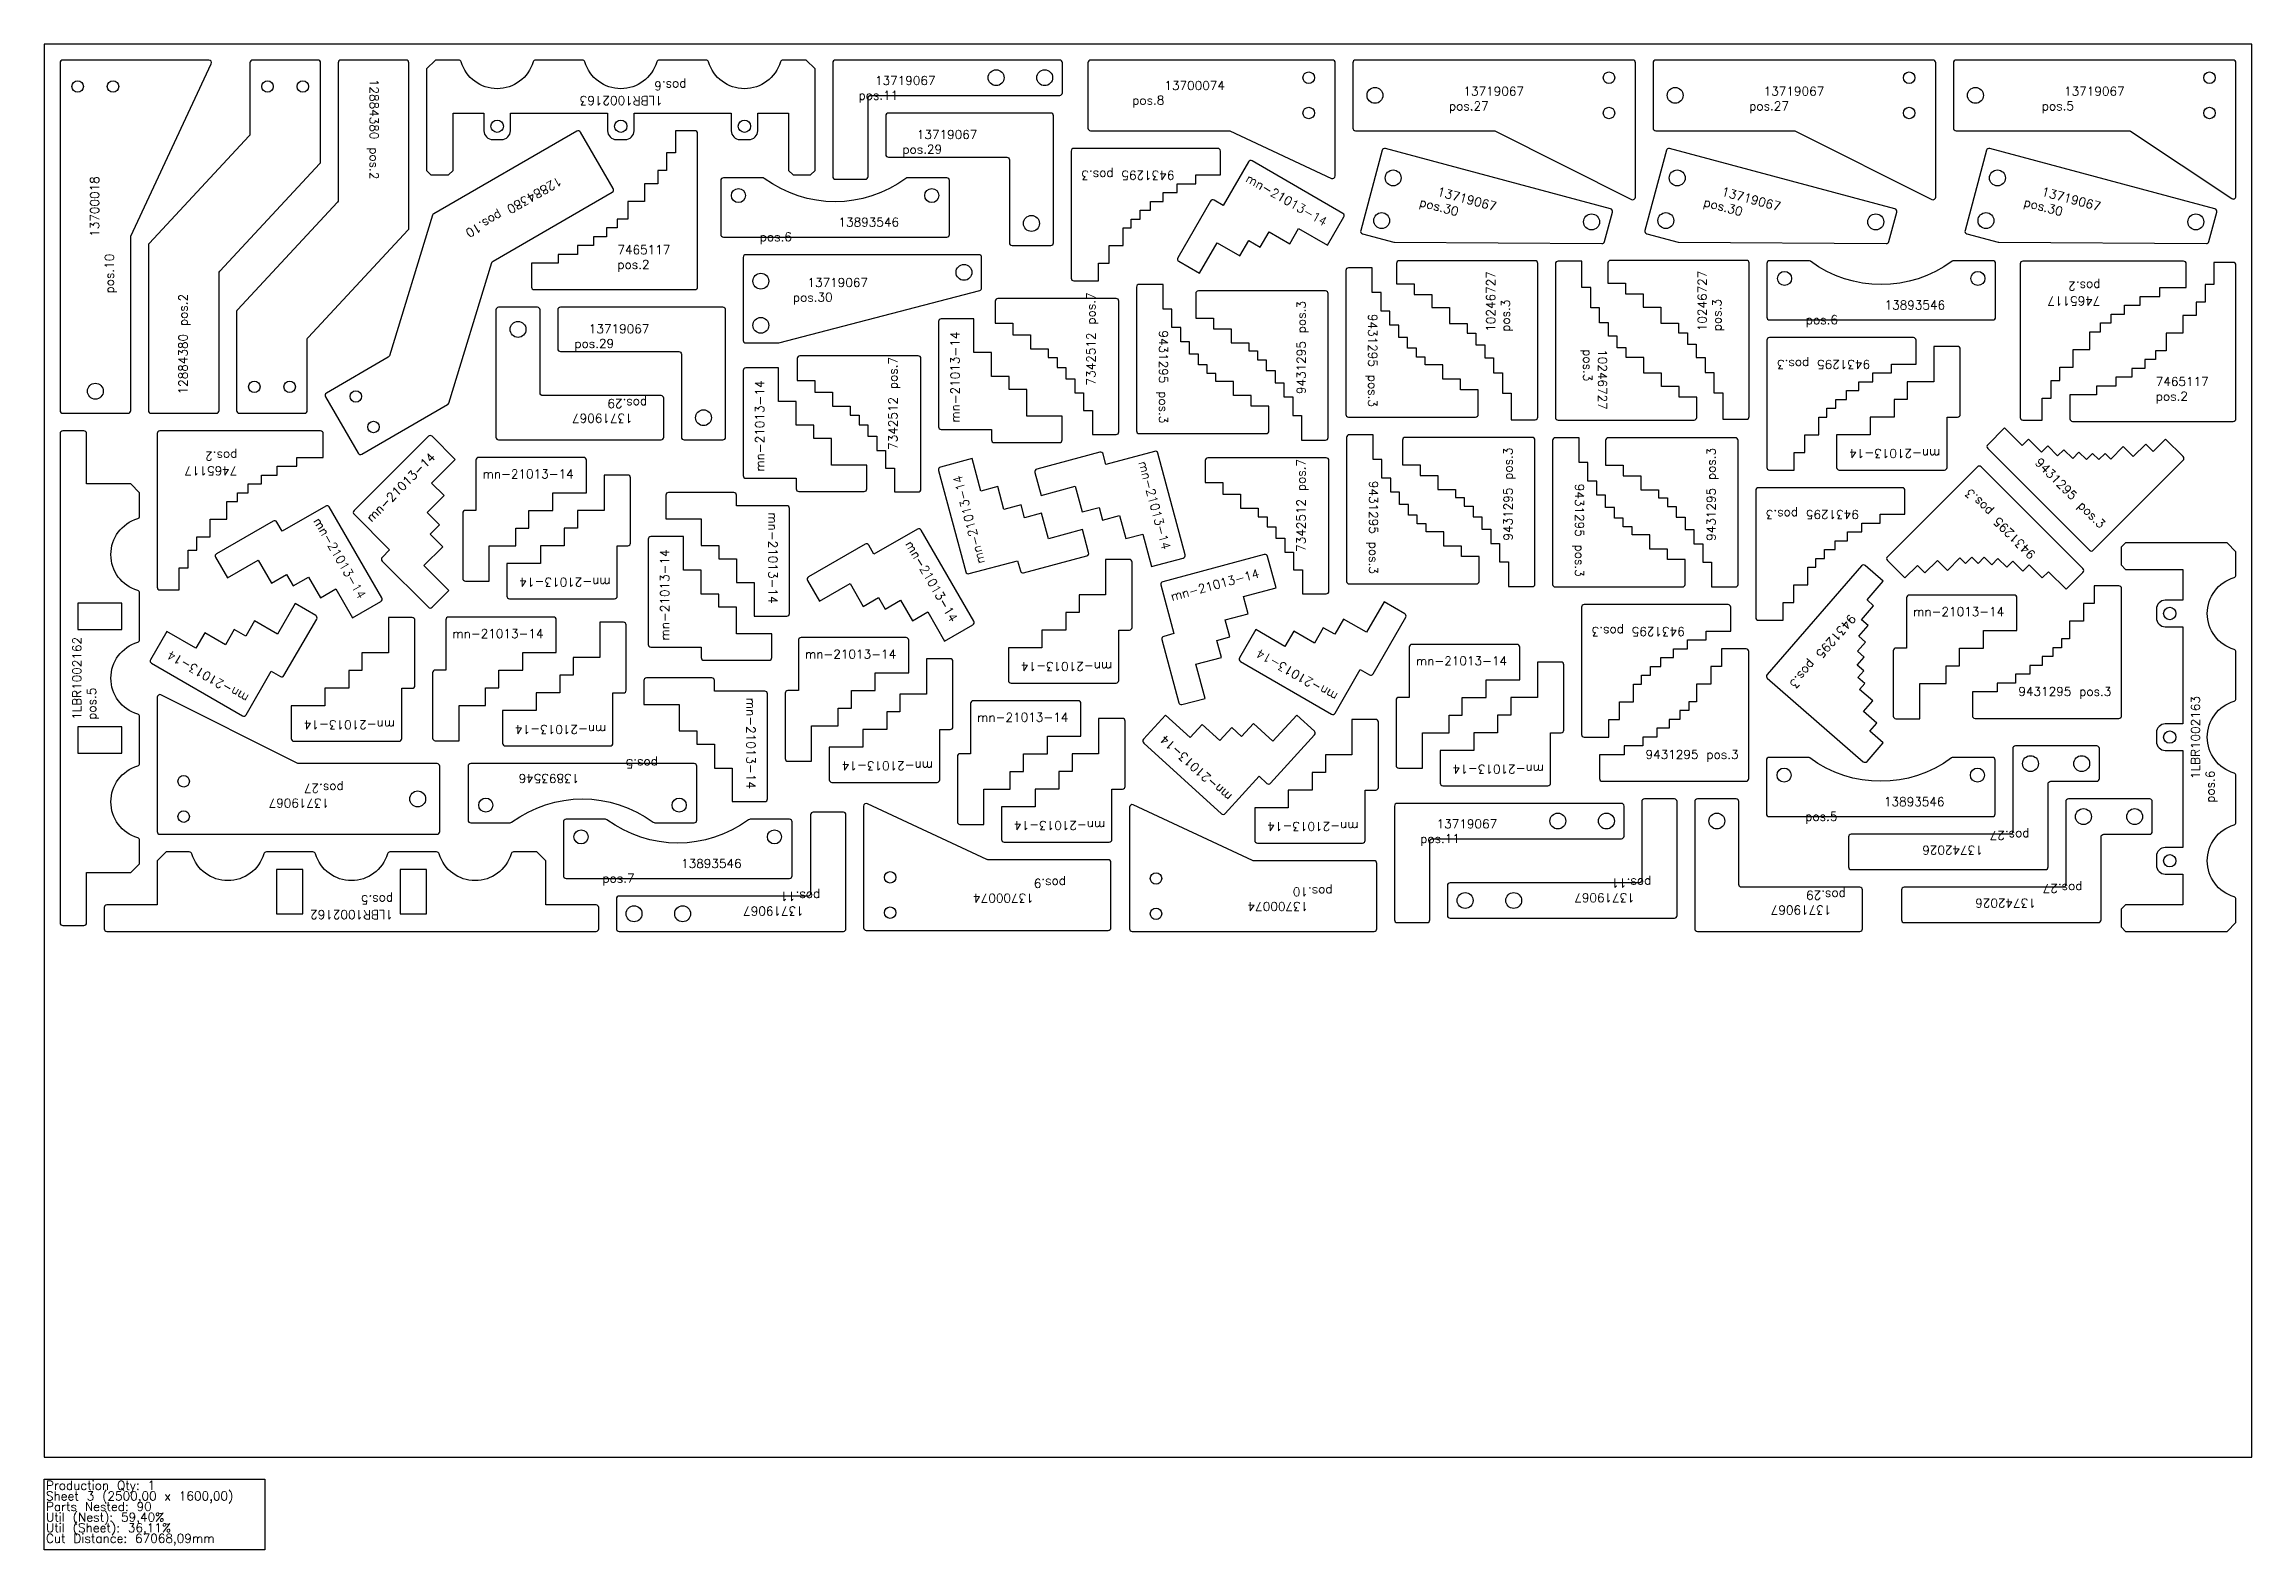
# Model space of a CAD drawing. Header units: millimetres. Extents: x 5250 to 7750, y -105 to 1600.
import ezdxf

# ---------------------------------------------------------------- set-up
doc = ezdxf.new("R2010")
doc.units = ezdxf.units.MM
for name, color, linetype in [('10246727', 7, 'Continuous'), ('12884380v0', 7, 'Continuous'), ('13700018v0', 7, 'Continuous'), ('13700074v0', 7, 'Continuous'), ('13719067v0', 7, 'Continuous'), ('13742026v0', 7, 'Continuous'), ('13893546', 7, 'Continuous'), ('1LBR1002162', 7, 'Continuous'), ('7465117', 7, 'Continuous'), ('Des.7342512', 7, 'Continuous'), ('MN-21013-14', 7, 'Continuous'), ('PRT_AXIS', 7, 'Continuous'), ('sheet', 24, 'Continuous'), ('Stats', 7, 'Continuous'), ('Texto', 7, 'Continuous')]:
    doc.layers.add(name, color=color, linetype=linetype)
doc.styles.get("Standard").update_dxf_attribs({"font": 'txt.shx'})

msp = doc.modelspace()

# ---------------------------------------------------------------- linework, layer by layer
at = {"color": 4}
for points in [[(5708, 1452), (5713, 1457), (5713, 1522), (5748, 1522), (5748, 1502, 0.414214), (5758, 1492), (5768, 1492, 0.414214), (5778, 1502), (5778, 1522), (5888, 1522), (5888, 1502, 0.414214), (5898, 1492), (5908, 1492, 0.414214), (5918, 1502), (5918, 1522), (6028, 1522), (6028, 1502, 0.414214), (6038, 1492), (6048, 1492, 0.414214), (6058, 1502), (6058, 1522), (6093, 1522), (6093, 1457), (6098, 1452), (6118, 1452), (6123, 1457), (6123, 1572), (6113, 1582), (6086.6, 1582, 0.331679), (6083.7, 1579.9, -0.745356), (6002.3, 1579.9, 0.331679), (5999.4, 1582), (5946.6, 1582, 0.331679), (5943.7, 1579.9, -0.745356), (5862.3, 1579.9, 0.331679), (5859.4, 1582), (5806.6, 1582, 0.331679), (5803.7, 1579.9, -0.745356), (5722.3, 1579.9, 0.331679), (5719.4, 1582), (5693, 1582), (5683, 1572), (5683, 1457), (5688, 1452)], [(6582, 1452), (6582, 1479, 0.414214), (6579, 1482), (6416, 1482, 0.414214), (6413, 1479), (6413, 1335, 0.414214), (6416, 1332), (6444, 1332), (6444, 1352), (6456, 1352), (6456, 1372), (6472, 1372), (6472, 1392), (6481, 1392), (6481, 1402), (6491, 1402), (6491, 1412), (6503, 1412), (6503, 1422), (6517, 1422), (6517, 1432), (6533, 1432), (6533, 1442), (6554, 1442), (6554, 1452)], [(6517, 1328), (6490, 1328, 0.414214), (6487, 1325), (6487, 1162, 0.414214), (6490, 1159), (6634, 1159, 0.414214), (6637, 1162), (6637, 1190), (6617, 1190), (6617, 1202), (6597, 1202), (6597, 1218), (6577, 1218), (6577, 1227), (6567, 1227), (6567, 1237), (6557, 1237), (6557, 1249), (6547, 1249), (6547, 1263), (6537, 1263), (6537, 1279), (6527, 1279), (6527, 1300), (6517, 1300)], [(6754, 1346.7), (6727, 1346.7, 0.414214), (6724, 1343.7), (6724, 1180.7, 0.414214), (6727, 1177.7), (6871, 1177.7, 0.414214), (6874, 1180.7), (6874, 1208.7), (6854, 1208.7), (6854, 1220.7), (6834, 1220.7), (6834, 1236.7), (6814, 1236.7), (6814, 1245.7), (6804, 1245.7), (6804, 1255.7), (6794, 1255.7), (6794, 1267.7), (6784, 1267.7), (6784, 1281.7), (6774, 1281.7), (6774, 1297.7), (6764, 1297.7), (6764, 1318.7), (6754, 1318.7)], [(6674, 1151.6), (6701, 1151.6, 0.414214), (6704, 1154.6), (6704, 1317.6, 0.414214), (6701, 1320.6), (6557, 1320.6, 0.414214), (6554, 1317.6), (6554, 1289.6), (6574, 1289.6), (6574, 1277.6), (6594, 1277.6), (6594, 1261.6), (6614, 1261.6), (6614, 1252.6), (6624, 1252.6), (6624, 1242.6), (6634, 1242.6), (6634, 1230.6), (6644, 1230.6), (6644, 1216.6), (6654, 1216.6), (6654, 1200.6), (6664, 1200.6), (6664, 1179.6), (6674, 1179.6)], [(7369.8, 1237.7), (7369.8, 1264.7, 0.414214), (7366.8, 1267.7), (7203.8, 1267.7, 0.414214), (7200.8, 1264.7), (7200.8, 1120.7, 0.414214), (7203.8, 1117.7), (7231.8, 1117.7), (7231.8, 1137.7), (7243.8, 1137.7), (7243.8, 1157.7), (7259.8, 1157.7), (7259.8, 1177.7), (7268.8, 1177.7), (7268.8, 1187.7), (7278.8, 1187.7), (7278.8, 1197.7), (7290.8, 1197.7), (7290.8, 1207.7), (7304.8, 1207.7), (7304.8, 1217.7), (7320.8, 1217.7), (7320.8, 1227.7), (7341.8, 1227.7), (7341.8, 1237.7)], [(6754.9, 1157.7), (6727.9, 1157.7, 0.414214), (6724.9, 1154.7), (6724.9, 991.7, 0.414214), (6727.9, 988.7), (6871.9, 988.7, 0.414214), (6874.9, 991.7), (6874.9, 1019.7), (6854.9, 1019.7), (6854.9, 1031.7), (6834.9, 1031.7), (6834.9, 1047.7), (6814.9, 1047.7), (6814.9, 1056.7), (6804.9, 1056.7), (6804.9, 1066.7), (6794.9, 1066.7), (6794.9, 1078.7), (6784.9, 1078.7), (6784.9, 1092.7), (6774.9, 1092.7), (6774.9, 1108.7), (6764.9, 1108.7), (6764.9, 1129.7), (6754.9, 1129.7)], [(6908.2, 985.7), (6935.2, 985.7, 0.414214), (6938.2, 988.7), (6938.2, 1151.7, 0.414214), (6935.2, 1154.7), (6791.2, 1154.7, 0.414214), (6788.2, 1151.7), (6788.2, 1123.7), (6808.2, 1123.7), (6808.2, 1111.7), (6828.2, 1111.7), (6828.2, 1095.7), (6848.2, 1095.7), (6848.2, 1086.7), (6858.2, 1086.7), (6858.2, 1076.7), (6868.2, 1076.7), (6868.2, 1064.7), (6878.2, 1064.7), (6878.2, 1050.7), (6888.2, 1050.7), (6888.2, 1034.7), (6898.2, 1034.7), (6898.2, 1013.7), (6908.2, 1013.7)], [(6988.2, 1154.3), (6961.2, 1154.3, 0.414214), (6958.2, 1151.3), (6958.2, 988.3, 0.414214), (6961.2, 985.3), (7105.2, 985.3, 0.414214), (7108.2, 988.3), (7108.2, 1016.3), (7088.2, 1016.3), (7088.2, 1028.3), (7068.2, 1028.3), (7068.2, 1044.3), (7048.2, 1044.3), (7048.2, 1053.3), (7038.2, 1053.3), (7038.2, 1063.3), (7028.2, 1063.3), (7028.2, 1075.3), (7018.2, 1075.3), (7018.2, 1089.3), (7008.2, 1089.3), (7008.2, 1105.3), (6998.2, 1105.3), (6998.2, 1126.3), (6988.2, 1126.3)], [(7138.2, 985.3), (7165.2, 985.3, 0.414214), (7168.2, 988.3), (7168.2, 1151.3, 0.414214), (7165.2, 1154.3), (7021.2, 1154.3, 0.414214), (7018.2, 1151.3), (7018.2, 1123.3), (7038.2, 1123.3), (7038.2, 1111.3), (7058.2, 1111.3), (7058.2, 1095.3), (7078.2, 1095.3), (7078.2, 1086.3), (7088.2, 1086.3), (7088.2, 1076.3), (7098.2, 1076.3), (7098.2, 1064.3), (7108.2, 1064.3), (7108.2, 1050.3), (7118.2, 1050.3), (7118.2, 1034.3), (7128.2, 1034.3), (7128.2, 1013.3), (7138.2, 1013.3)], [(7470, 1165.5), (7450.9, 1146.4, 0.414214), (7450.9, 1142.2), (7566.2, 1026.9, 0.414214), (7570.4, 1026.9), (7672.2, 1128.8, 0.414214), (7672.2, 1133), (7652.4, 1152.8), (7638.3, 1138.7), (7629.8, 1147.2), (7615.7, 1133), (7604.3, 1144.3), (7590.2, 1130.2), (7583.8, 1136.5), (7576.8, 1129.5), (7569.7, 1136.5), (7562.6, 1129.5), (7554.1, 1138), (7547.1, 1130.9), (7537.2, 1140.8), (7530.1, 1133.7), (7518.8, 1145), (7511.7, 1138), (7496.9, 1152.8), (7489.8, 1145.7)], [(7539.6, 982.8), (7558.7, 1001.9, 0.414214), (7558.7, 1006.2), (7443.4, 1121.4, 0.414214), (7439.2, 1121.4), (7337.3, 1019.6, 0.414214), (7337.3, 1015.4), (7357.1, 995.6), (7371.3, 1009.7), (7379.8, 1001.2), (7393.9, 1015.4), (7405.2, 1004.1), (7419.4, 1018.2), (7425.7, 1011.8), (7432.8, 1018.9), (7439.9, 1011.8), (7446.9, 1018.9), (7455.4, 1010.4), (7462.5, 1017.5), (7472.4, 1007.6), (7479.5, 1014.7), (7490.8, 1003.3), (7497.8, 1010.4), (7512.7, 995.6), (7519.8, 1002.6)], [(7357.2, 1067.7), (7357.2, 1094.7, 0.414214), (7354.2, 1097.7), (7191.2, 1097.7, 0.414214), (7188.2, 1094.7), (7188.2, 950.7, 0.414214), (7191.2, 947.7), (7219.2, 947.7), (7219.2, 967.7), (7231.2, 967.7), (7231.2, 987.7), (7247.2, 987.7), (7247.2, 1007.7), (7256.2, 1007.7), (7256.2, 1017.7), (7266.2, 1017.7), (7266.2, 1027.7), (7278.2, 1027.7), (7278.2, 1037.7), (7292.2, 1037.7), (7292.2, 1047.7), (7308.2, 1047.7), (7308.2, 1057.7), (7329.2, 1057.7), (7329.2, 1067.7)], [(7602, 1010.3), (7607, 1005.3), (7672, 1005.3), (7672, 970.3), (7652, 970.3, 0.414214), (7642, 960.3), (7642, 950.3, 0.414214), (7652, 940.3), (7672, 940.3), (7672, 830.3), (7652, 830.3, 0.414214), (7642, 820.3), (7642, 810.3, 0.414214), (7652, 800.3), (7672, 800.3), (7672, 690.3), (7652, 690.3, 0.414214), (7642, 680.3), (7642, 670.3, 0.414214), (7652, 660.3), (7672, 660.3), (7672, 625.3), (7607, 625.3), (7602, 620.3), (7602, 600.3), (7607, 595.3), (7722, 595.3), (7732, 605.3), (7732, 631.7, 0.331679), (7729.9, 634.5, -0.745356), (7729.9, 716, 0.331679), (7732, 718.9), (7732, 771.7, 0.331679), (7729.9, 774.5, -0.745356), (7729.9, 856, 0.331679), (7732, 858.9), (7732, 911.7, 0.331679), (7729.9, 914.5, -0.745356), (7729.9, 996, 0.331679), (7732, 998.9), (7732, 1025.3), (7722, 1035.3), (7607, 1035.3), (7602, 1030.3)], [(7332.6, 991.8), (7312.2, 1009.5, 0.414214), (7308, 1009.2), (7201, 886.2, 0.414214), (7201.3, 882), (7310, 787.5, 0.414214), (7314.2, 787.8), (7332.6, 808.9), (7317.5, 822), (7325.3, 831.1), (7310.3, 844.2), (7320.8, 856.3), (7305.7, 869.4), (7311.6, 876.2), (7304, 882.8), (7310.6, 890.3), (7303, 896.9), (7310.9, 905.9), (7303.4, 912.5), (7312.6, 923), (7305, 929.6), (7315.5, 941.7), (7308, 948.2), (7321.7, 964.1), (7314.2, 970.6)], [(7433.5, 866.5), (7433.5, 839.5, 0.414214), (7436.5, 836.5), (7599.5, 836.5, 0.414214), (7602.5, 839.5), (7602.5, 983.5, 0.414214), (7599.5, 986.5), (7571.5, 986.5), (7571.5, 966.5), (7559.5, 966.5), (7559.5, 946.5), (7543.5, 946.5), (7543.5, 926.5), (7534.5, 926.5), (7534.5, 916.5), (7524.5, 916.5), (7524.5, 906.5), (7512.5, 906.5), (7512.5, 896.5), (7498.5, 896.5), (7498.5, 886.5), (7482.5, 886.5), (7482.5, 876.5), (7461.5, 876.5), (7461.5, 866.5)], [(7159.9, 935.3), (7159.9, 962.3, 0.414214), (7156.9, 965.3), (6993.9, 965.3, 0.414214), (6990.9, 962.3), (6990.9, 818.3, 0.414214), (6993.9, 815.3), (7021.9, 815.3), (7021.9, 835.3), (7033.9, 835.3), (7033.9, 855.3), (7049.9, 855.3), (7049.9, 875.3), (7058.9, 875.3), (7058.9, 885.3), (7068.9, 885.3), (7068.9, 895.3), (7080.9, 895.3), (7080.9, 905.3), (7094.9, 905.3), (7094.9, 915.3), (7110.9, 915.3), (7110.9, 925.3), (7131.9, 925.3), (7131.9, 935.3)], [(7011.3, 795.3), (7011.3, 768.3, 0.414214), (7014.3, 765.3), (7177.3, 765.3, 0.414214), (7180.3, 768.3), (7180.3, 912.3, 0.414214), (7177.3, 915.3), (7149.3, 915.3), (7149.3, 895.3), (7137.3, 895.3), (7137.3, 875.3), (7121.3, 875.3), (7121.3, 855.3), (7112.3, 855.3), (7112.3, 845.3), (7102.3, 845.3), (7102.3, 835.3), (7090.3, 835.3), (7090.3, 825.3), (7076.3, 825.3), (7076.3, 815.3), (7060.3, 815.3), (7060.3, 805.3), (7039.3, 805.3), (7039.3, 795.3)]]:
    msp.add_lwpolyline(points, format="xyb", close=True, dxfattribs=at)
at = {"layer": '10246727', "color": 4}
for points in [[(6911.4, 1174.7), (6938.4, 1174.7, 0.414214), (6941.4, 1177.7), (6941.4, 1351.7, 0.414214), (6938.4, 1354.7), (6784.4, 1354.7, 0.414214), (6781.4, 1351.7), (6781.4, 1328.7), (6801.4, 1328.7), (6801.4, 1316.7), (6821.4, 1316.7), (6821.4, 1301.7), (6841.4, 1301.7), (6841.4, 1283.7), (6861.4, 1283.7), (6861.4, 1272.7), (6871.4, 1272.7), (6871.4, 1259.7), (6881.4, 1259.7), (6881.4, 1244.7), (6891.4, 1244.7), (6891.4, 1227.7), (6901.4, 1227.7), (6901.4, 1204.7), (6911.4, 1204.7)], [(6991.4, 1354.3), (6964.4, 1354.3, 0.414214), (6961.4, 1351.3), (6961.4, 1177.3, 0.414214), (6964.4, 1174.3), (7118.4, 1174.3, 0.414214), (7121.4, 1177.3), (7121.4, 1200.3), (7101.4, 1200.3), (7101.4, 1212.3), (7081.4, 1212.3), (7081.4, 1227.3), (7061.4, 1227.3), (7061.4, 1245.3), (7041.4, 1245.3), (7041.4, 1256.3), (7031.4, 1256.3), (7031.4, 1269.3), (7021.4, 1269.3), (7021.4, 1284.3), (7011.4, 1284.3), (7011.4, 1301.3), (7001.4, 1301.3), (7001.4, 1324.3), (6991.4, 1324.3)], [(7150.8, 1175.2), (7177.8, 1175.2, 0.414214), (7180.8, 1178.2), (7180.8, 1352.2, 0.414214), (7177.8, 1355.2), (7023.8, 1355.2, 0.414214), (7020.8, 1352.2), (7020.8, 1329.2), (7040.8, 1329.2), (7040.8, 1317.2), (7060.8, 1317.2), (7060.8, 1302.2), (7080.8, 1302.2), (7080.8, 1284.2), (7100.8, 1284.2), (7100.8, 1273.2), (7110.8, 1273.2), (7110.8, 1260.2), (7120.8, 1260.2), (7120.8, 1245.2), (7130.8, 1245.2), (7130.8, 1228.2), (7140.8, 1228.2), (7140.8, 1205.2), (7150.8, 1205.2)]]:
    msp.add_lwpolyline(points, format="xyb", close=True, dxfattribs=at)
at = {"layer": '12884380v0', "color": 4}
for points in [[(5483, 1579), (5483, 1498.2, -0.189644), (5482.2, 1496.1), (5368.8, 1374.3, 0.189644), (5368, 1372.3), (5368, 1185, 0.414214), (5371, 1182), (5445, 1182, 0.414214), (5448, 1185), (5448, 1340.8, -0.189644), (5448.8, 1342.9), (5562.2, 1464.7, 0.189644), (5563, 1466.7), (5563, 1579, 0.414214), (5560, 1582), (5486, 1582, 0.414214)], [(5548, 1185), (5548, 1265.8, -0.189644), (5548.8, 1267.9), (5662.2, 1389.7, 0.189644), (5663, 1391.7), (5663, 1579, 0.414214), (5660, 1582), (5586, 1582, 0.414214), (5583, 1579), (5583, 1423.2, -0.189644), (5582.2, 1421.1), (5468.8, 1299.3, 0.189644), (5468, 1297.3), (5468, 1185, 0.414214), (5471, 1182), (5545, 1182, 0.414214)], [(5609.6, 1135.7), (5706.8, 1191.8, 0.189644), (5708.2, 1193.5), (5757, 1352.6, -0.189644), (5758.3, 1354.3), (5893.3, 1432.3, 0.414214), (5894.4, 1436.4), (5857.4, 1500.4, 0.414214), (5853.3, 1501.5), (5691.1, 1407.9, 0.189644), (5689.7, 1406.2), (5640.9, 1247.1, -0.189644), (5639.6, 1245.4), (5569.6, 1204.9, 0.414214), (5568.5, 1200.8), (5605.5, 1136.8, 0.414214)]]:
    msp.add_lwpolyline(points, format="xyb", close=True, dxfattribs=at)
for centre in [(5503, 1552), (5543, 1552), (5488, 1212), (5528, 1212), (5602.9, 1201.1), (5622.9, 1166.5)]:
    msp.add_circle(centre, 6.5, dxfattribs=at)
at = {"layer": '13700018v0', "color": 4}
msp.add_lwpolyline([(5345, 1182, 0.414214), (5348, 1185), (5348, 1381.3, -0.109518), (5348.3, 1382.6), (5439.3, 1577.7, 0.548619), (5436.6, 1582), (5271, 1582, 0.414214), (5268, 1579), (5268, 1185, 0.414214), (5271, 1182)], format="xyb", close=True, dxfattribs=at)
for centre, radius in [((5288, 1552), 6.5), ((5328, 1552), 6.5), ((5308, 1207), 9)]:
    msp.add_circle(centre, radius, dxfattribs=at)
at = {"layer": '13700074v0', "color": 4}
for points in [[(6432, 1505, 0.414214), (6435, 1502), (6591.3, 1502, -0.109518), (6592.6, 1501.7), (6707.7, 1448, 0.548619), (6712, 1450.8), (6712, 1579, 0.414214), (6709, 1582), (6435, 1582, 0.414214), (6432, 1579)], [(6458, 673.5, 0.414214), (6455, 676.5), (6318.7, 676.5, -0.109518), (6317.4, 676.8), (6182.3, 739.8, 0.548619), (6178, 737), (6178, 599.5, 0.414214), (6181, 596.5), (6455, 596.5, 0.414214), (6458, 599.5)], [(6759.1, 672.3, 0.414214), (6756.1, 675.3), (6619.7, 675.3, -0.109518), (6618.5, 675.5), (6483.3, 738.6, 0.548619), (6479.1, 735.8), (6479.1, 598.3, 0.414214), (6482.1, 595.3), (6756.1, 595.3, 0.414214), (6759.1, 598.3)]]:
    msp.add_lwpolyline(points, format="xyb", close=True, dxfattribs=at)
for centre in [(6682, 1562), (6682, 1522), (6208, 656.5), (6509.1, 655.3), (6208, 616.5), (6509.1, 615.3)]:
    msp.add_circle(centre, 6.5, dxfattribs=at)
at = {"layer": '13719067v0', "color": 4}
for points in [[(6146, 1447), (6180, 1447, 0.414214), (6183, 1450), (6183, 1539, -0.414214), (6186, 1542), (6400, 1542, 0.414214), (6403, 1545), (6403, 1579, 0.414214), (6400, 1582), (6146, 1582, 0.414214), (6143, 1579), (6143, 1450, 0.414214)], [(6732, 1505, 0.414214), (6735, 1502), (6891.3, 1502, -0.116434), (6892.6, 1501.7), (7047.7, 1424.2, 0.557537), (7052, 1426.9), (7052, 1579, 0.414214), (7049, 1582), (6735, 1582, 0.414214), (6732, 1579)], [(7072, 1505, 0.414214), (7075, 1502), (7231.3, 1502, -0.116434), (7232.6, 1501.7), (7387.7, 1424.2, 0.557537), (7392, 1426.9), (7392, 1579, 0.414214), (7389, 1582), (7075, 1582, 0.414214), (7072, 1579)], [(7412, 1505, 0.414214), (7415, 1502), (7611.1, 1502, -0.148069), (7612.7, 1501.5), (7727.3, 1425.1, 0.599022), (7732, 1427.6), (7732, 1579, 0.414214), (7729, 1582), (7415, 1582, 0.414214), (7412, 1579)], [(6203, 1519), (6203, 1475, 0.414214), (6206, 1472), (6340, 1472, -0.414214), (6343, 1469), (6343, 1375, 0.414214), (6346, 1372), (6390, 1372, 0.414214), (6393, 1375), (6393, 1519, 0.414214), (6390, 1522), (6206, 1522, 0.414214)], [(6743, 1385.3), (6778.4, 1375.8, 0.063882), (6779.1, 1375.7), (7014.1, 1374.2, 0.3413), (7017.1, 1376.4), (7026, 1409.9, 0.414214), (7023.9, 1413.6), (6768.9, 1481.9, 0.414214), (6765.2, 1479.8), (6740.9, 1389, 0.414214)], [(7064.8, 1385.3), (7100.2, 1375.8, 0.063882), (7100.9, 1375.7), (7335.9, 1374.2, 0.3413), (7338.8, 1376.4), (7347.8, 1409.9, 0.414214), (7345.7, 1413.6), (7090.7, 1481.9, 0.414214), (7087, 1479.8), (7062.7, 1389, 0.414214)], [(7427.3, 1385.3), (7462.7, 1375.8, 0.063882), (7463.5, 1375.7), (7698.5, 1374.2, 0.3413), (7701.4, 1376.4), (7710.3, 1409.9, 0.414214), (7708.2, 1413.6), (7453.2, 1481.9, 0.414214), (7449.5, 1479.8), (7425.2, 1389, 0.414214)], [(6044.6, 1261.6), (6081.2, 1261.6, 0.063882), (6082, 1261.7), (6309.4, 1321, 0.3413), (6311.6, 1323.9), (6311.6, 1358.6, 0.414214), (6308.6, 1361.6), (6044.6, 1361.6, 0.414214), (6041.6, 1358.6), (6041.6, 1264.6, 0.414214)], [(5951.6, 1155), (5951.6, 1199, 0.414214), (5948.6, 1202), (5814.6, 1202, -0.414214), (5811.6, 1205), (5811.6, 1299, 0.414214), (5808.6, 1302), (5764.6, 1302, 0.414214), (5761.6, 1299), (5761.6, 1155, 0.414214), (5764.6, 1152), (5948.6, 1152, 0.414214)], [(5831.6, 1299), (5831.6, 1255, 0.414214), (5834.6, 1252), (5968.6, 1252, -0.414214), (5971.6, 1249), (5971.6, 1155, 0.414214), (5974.6, 1152), (6018.6, 1152, 0.414214), (6021.6, 1155), (6021.6, 1299, 0.414214), (6018.6, 1302), (5834.6, 1302, 0.414214)], [(5698, 782.3, 0.414214), (5695, 785.3), (5538.7, 785.3, -0.116434), (5537.4, 785.6), (5382.3, 863.1, 0.557537), (5378, 860.4), (5378, 708.3, 0.414214), (5381, 705.3), (5695, 705.3, 0.414214), (5698, 708.3)], [(6155, 730.3), (6121, 730.3, 0.414214), (6118, 727.3), (6118, 638.3, -0.414214), (6115, 635.3), (5901, 635.3, 0.414214), (5898, 632.3), (5898, 598.3, 0.414214), (5901, 595.3), (6155, 595.3, 0.414214), (6158, 598.3), (6158, 727.3, 0.414214)], [(6782.1, 605.3), (6816.1, 605.3, 0.414214), (6819.1, 608.3), (6819.1, 697.3, -0.414214), (6822.1, 700.3), (7036.1, 700.3, 0.414214), (7039.1, 703.3), (7039.1, 737.3, 0.414214), (7036.1, 740.3), (6782.1, 740.3, 0.414214), (6779.1, 737.3), (6779.1, 608.3, 0.414214)], [(7096.1, 745.3), (7062.1, 745.3, 0.414214), (7059.1, 742.3), (7059.1, 653.3, -0.414214), (7056.1, 650.3), (6842.1, 650.3, 0.414214), (6839.1, 647.3), (6839.1, 613.3, 0.414214), (6842.1, 610.3), (7096.1, 610.3, 0.414214), (7099.1, 613.3), (7099.1, 742.3, 0.414214)], [(7309.1, 598.3), (7309.1, 642.3, 0.414214), (7306.1, 645.3), (7172.1, 645.3, -0.414214), (7169.1, 648.3), (7169.1, 742.3, 0.414214), (7166.1, 745.3), (7122.1, 745.3, 0.414214), (7119.1, 742.3), (7119.1, 598.3, 0.414214), (7122.1, 595.3), (7306.1, 595.3, 0.414214)]]:
    msp.add_lwpolyline(points, format="xyb", close=True, dxfattribs=at)
for centre, radius in [((6328, 1562), 9), ((6383, 1562), 9), ((6757, 1542), 9), ((7022, 1562), 6.5), ((7097, 1542), 9), ((7362, 1562), 6.5), ((7437, 1542), 9), ((7702, 1562), 6.5), ((7022, 1522), 6.5), ((7362, 1522), 6.5), ((7702, 1522), 6.5), ((6777.6, 1448.5), 9), ((7099.3, 1448.5), 9), ((7461.9, 1448.5), 9), ((6368, 1397), 9), ((6764.6, 1400.2), 9), ((7002.3, 1398.7), 9), ((7086.4, 1400.2), 9), ((7324.1, 1398.7), 9), ((7448.9, 1400.2), 9), ((7686.6, 1398.7), 9), ((6291.6, 1341.6), 9), ((6061.6, 1331.6), 9), ((5786.6, 1277), 9), ((6061.6, 1281.6), 9), ((5996.6, 1177), 9), ((5408, 765.3), 6.5), ((5673, 745.3), 9), ((5408, 725.3), 6.5), ((6964.1, 720.3), 9), ((7019.1, 720.3), 9), ((7144.1, 720.3), 9), ((6859.1, 630.3), 9), ((6914.1, 630.3), 9), ((5918, 615.3), 9), ((5973, 615.3), 9)]:
    msp.add_circle(centre, radius, dxfattribs=at)
at = {"layer": '13742026v0', "color": 4}
for points in [[(7296.3, 665.3), (7516.3, 665.3, 0.414214), (7519.3, 668.3), (7519.3, 762.3, -0.414214), (7522.3, 765.3), (7574.3, 765.3, 0.414214), (7577.3, 768.3), (7577.3, 802.3, 0.414214), (7574.3, 805.3), (7482.3, 805.3, 0.414214), (7479.3, 802.3), (7479.3, 708.3, -0.414214), (7476.3, 705.3), (7296.3, 705.3, 0.414214), (7293.3, 702.3), (7293.3, 668.3, 0.414214)], [(7356.3, 605.3), (7576.3, 605.3, 0.414214), (7579.3, 608.3), (7579.3, 702.3, -0.414214), (7582.3, 705.3), (7634.3, 705.3, 0.414214), (7637.3, 708.3), (7637.3, 742.3, 0.414214), (7634.3, 745.3), (7542.3, 745.3, 0.414214), (7539.3, 742.3), (7539.3, 648.3, -0.414214), (7536.3, 645.3), (7356.3, 645.3, 0.414214), (7353.3, 642.3), (7353.3, 608.3, 0.414214)]]:
    msp.add_lwpolyline(points, format="xyb", close=True, dxfattribs=at)
for centre in [(7499.3, 785.3), (7557.3, 785.3), (7559.3, 725.3), (7617.3, 725.3)]:
    msp.add_circle(centre, 9, dxfattribs=at)
at = {"layer": '13893546', "color": 4}
for points in [[(6063.7, 1448.6), (6019.2, 1448.6, 0.414214), (6016.2, 1445.6), (6016.2, 1384.6, 0.414214), (6019.2, 1381.6), (6272.2, 1381.6, 0.414214), (6275.2, 1384.6), (6275.2, 1445.6, 0.414214), (6272.2, 1448.6), (6227.7, 1448.6, 0.16041), (6225.9, 1448, -0.329293), (6065.5, 1448, 0.16041)], [(7248.3, 1354.7), (7203.8, 1354.7, 0.414214), (7200.8, 1351.7), (7200.8, 1290.7, 0.414214), (7203.8, 1287.7), (7456.8, 1287.7, 0.414214), (7459.8, 1290.7), (7459.8, 1351.7, 0.414214), (7456.8, 1354.7), (7412.3, 1354.7, 0.16041), (7410.5, 1354.2, -0.329293), (7250.1, 1354.2, 0.16041)], [(5941.6, 718.3), (5986.1, 718.3, 0.414214), (5989.1, 721.3), (5989.1, 782.3, 0.414214), (5986.1, 785.3), (5733.1, 785.3, 0.414214), (5730.1, 782.3), (5730.1, 721.3, 0.414214), (5733.1, 718.3), (5777.6, 718.3, 0.16041), (5779.4, 718.9, -0.329293), (5939.8, 718.9, 0.16041)], [(7247.8, 792.3), (7203.3, 792.3, 0.414214), (7200.3, 789.3), (7200.3, 728.3, 0.414214), (7203.3, 725.3), (7456.3, 725.3, 0.414214), (7459.3, 728.3), (7459.3, 789.3, 0.414214), (7456.3, 792.3), (7411.7, 792.3, 0.16041), (7410, 791.7, -0.329293), (7249.5, 791.7, 0.16041)], [(5885.5, 722.3), (5841, 722.3, 0.414214), (5838, 719.3), (5838, 658.3, 0.414214), (5841, 655.3), (6094, 655.3, 0.414214), (6097, 658.3), (6097, 719.3, 0.414214), (6094, 722.3), (6049.5, 722.3, 0.16041), (6047.7, 721.7, -0.329293), (5887.3, 721.7, 0.16041)]]:
    msp.add_lwpolyline(points, format="xyb", close=True, dxfattribs=at)
for centre in [(6036.2, 1428.6), (6255.2, 1428.6), (7220.8, 1334.7), (7439.8, 1334.7), (7220.3, 772.3), (7439.3, 772.3), (5750.1, 738.3), (5969.1, 738.3), (5858, 702.3), (6077, 702.3)]:
    msp.add_circle(centre, 8, dxfattribs=at)
at = {"layer": '1LBR1002162', "color": 4}
for points in [[(5298, 605), (5298, 662), (5348, 662), (5358, 672), (5358, 698.4, 0.331679), (5355.9, 701.3, -0.745356), (5355.9, 782.7, 0.331679), (5358, 785.6), (5358, 838.4, 0.331679), (5355.9, 841.3, -0.745356), (5355.9, 922.7, 0.331679), (5358, 925.6), (5358, 978.4, 0.331679), (5355.9, 981.3, -0.745356), (5355.9, 1062.7, 0.331679), (5358, 1065.6), (5358, 1092), (5348, 1102), (5298, 1102), (5298, 1159, 0.414214), (5295, 1162), (5271, 1162, 0.414214), (5268, 1159), (5268, 605, 0.414214), (5271, 602), (5295, 602, 0.414214)], [(5875, 625.3), (5818, 625.3), (5818, 675.3), (5808, 685.3), (5781.6, 685.3, 0.331679), (5778.7, 683.1, -0.745356), (5697.3, 683.1, 0.331679), (5694.4, 685.3), (5641.6, 685.3, 0.331679), (5638.7, 683.1, -0.745356), (5557.3, 683.1, 0.331679), (5554.4, 685.3), (5501.6, 685.3, 0.331679), (5498.7, 683.1, -0.745356), (5417.3, 683.1, 0.331679), (5414.4, 685.3), (5388, 685.3), (5378, 675.3), (5378, 625.3), (5321, 625.3, 0.414214), (5318, 622.3), (5318, 598.3, 0.414214), (5321, 595.3), (5875, 595.3, 0.414214), (5878, 598.3), (5878, 622.3, 0.414214)]]:
    msp.add_lwpolyline(points, format="xyb", close=True, dxfattribs=at)
for points in [[(5338, 967), (5288, 967), (5288, 937), (5338, 937)], [(5288, 797), (5338, 797), (5338, 827), (5288, 827)], [(5513, 665.3), (5513, 615.3), (5543, 615.3), (5543, 665.3)], [(5683, 615.3), (5683, 665.3), (5653, 665.3), (5653, 615.3)]]:
    msp.add_lwpolyline(points, close=True, dxfattribs=at)
at = {"layer": '7465117', "color": 4}
for points in [[(5831.9, 1352), (5801.9, 1352), (5801.9, 1325, 0.414214), (5804.9, 1322), (5986.9, 1322, 0.414214), (5989.9, 1325), (5989.9, 1499, 0.414214), (5986.9, 1502), (5964.9, 1502), (5964.9, 1477), (5954.9, 1477), (5954.9, 1457), (5944.9, 1457), (5944.9, 1442), (5929.9, 1442), (5929.9, 1422), (5910.9, 1422), (5910.9, 1402), (5898.9, 1402), (5898.9, 1392), (5886.9, 1392), (5886.9, 1382), (5871.9, 1382), (5871.9, 1372), (5853.9, 1372), (5853.9, 1362), (5831.9, 1362)], [(7645.7, 1324.3), (7675.7, 1324.3), (7675.7, 1351.3, 0.414214), (7672.7, 1354.3), (7490.7, 1354.3, 0.414214), (7487.7, 1351.3), (7487.7, 1177.3, 0.414214), (7490.7, 1174.3), (7512.7, 1174.3), (7512.7, 1199.3), (7522.7, 1199.3), (7522.7, 1219.3), (7532.7, 1219.3), (7532.7, 1234.3), (7547.7, 1234.3), (7547.7, 1254.3), (7566.7, 1254.3), (7566.7, 1274.3), (7578.7, 1274.3), (7578.7, 1284.3), (7590.7, 1284.3), (7590.7, 1294.3), (7605.7, 1294.3), (7605.7, 1304.3), (7623.7, 1304.3), (7623.7, 1314.3), (7645.7, 1314.3)], [(7574, 1202.8), (7544, 1202.8), (7544, 1175.8, 0.414214), (7547, 1172.8), (7729, 1172.8, 0.414214), (7732, 1175.8), (7732, 1349.8, 0.414214), (7729, 1352.8), (7707, 1352.8), (7707, 1327.8), (7697, 1327.8), (7697, 1307.8), (7687, 1307.8), (7687, 1292.8), (7672, 1292.8), (7672, 1272.8), (7653, 1272.8), (7653, 1252.8), (7641, 1252.8), (7641, 1242.8), (7629, 1242.8), (7629, 1232.8), (7614, 1232.8), (7614, 1222.8), (7596, 1222.8), (7596, 1212.8), (7574, 1212.8)], [(5536, 1132), (5566, 1132), (5566, 1159, 0.414214), (5563, 1162), (5381, 1162, 0.414214), (5378, 1159), (5378, 985, 0.414214), (5381, 982), (5403, 982), (5403, 1007), (5413, 1007), (5413, 1027), (5423, 1027), (5423, 1042), (5438, 1042), (5438, 1062), (5457, 1062), (5457, 1082), (5469, 1082), (5469, 1092), (5481, 1092), (5481, 1102), (5496, 1102), (5496, 1112), (5514, 1112), (5514, 1122), (5536, 1122)]]:
    msp.add_lwpolyline(points, format="xyb", close=True, dxfattribs=at)
at = {"layer": 'Des.7342512', "color": 4}
for points in [[(6437, 1158), (6464, 1158, 0.414214), (6467, 1161), (6467, 1309, 0.414214), (6464, 1312), (6330, 1312, 0.414214), (6327, 1309), (6327, 1284), (6347, 1284), (6347, 1271), (6367, 1271), (6367, 1255), (6387, 1255), (6387, 1245), (6397, 1245), (6397, 1234), (6407, 1234), (6407, 1221), (6417, 1221), (6417, 1205), (6427, 1205), (6427, 1185), (6437, 1185)], [(6212.8, 1093), (6239.8, 1093, 0.414214), (6242.8, 1096), (6242.8, 1244, 0.414214), (6239.8, 1247), (6105.8, 1247, 0.414214), (6102.8, 1244), (6102.8, 1219), (6122.8, 1219), (6122.8, 1206), (6142.8, 1206), (6142.8, 1190), (6162.8, 1190), (6162.8, 1180), (6172.8, 1180), (6172.8, 1169), (6182.8, 1169), (6182.8, 1156), (6192.8, 1156), (6192.8, 1140), (6202.8, 1140), (6202.8, 1120), (6212.8, 1120)], [(6674.9, 977.6), (6701.9, 977.6, 0.414214), (6704.9, 980.6), (6704.9, 1128.6, 0.414214), (6701.9, 1131.6), (6567.9, 1131.6, 0.414214), (6564.9, 1128.6), (6564.9, 1103.6), (6584.9, 1103.6), (6584.9, 1090.6), (6604.9, 1090.6), (6604.9, 1074.6), (6624.9, 1074.6), (6624.9, 1064.6), (6634.9, 1064.6), (6634.9, 1053.6), (6644.9, 1053.6), (6644.9, 1040.6), (6654.9, 1040.6), (6654.9, 1024.6), (6664.9, 1024.6), (6664.9, 1004.6), (6674.9, 1004.6)]]:
    msp.add_lwpolyline(points, format="xyb", close=True, dxfattribs=at)
at = {"layer": 'MN-21013-14', "color": 4}
for points in [[(6627.1, 1370.1), (6637.1, 1387.4), (6660.5, 1373.9), (6670.5, 1391.2), (6703.4, 1372.2), (6721.9, 1404.3, 0.414214), (6720.8, 1408.3), (6617.8, 1467.8, 0.414214), (6613.7, 1466.8), (6585.2, 1417.4), (6574.8, 1423.4, 0.414214), (6570.7, 1422.3), (6533.7, 1358.2, 0.414214), (6534.8, 1354.1), (6558.2, 1340.6), (6578.2, 1375.2), (6604.1, 1360.2), (6614.1, 1377.6)], [(6342.8, 1223.8), (6322.8, 1223.8), (6322.8, 1250.8), (6302.8, 1250.8), (6302.8, 1288.8), (6265.8, 1288.8, 0.414214), (6262.8, 1285.8), (6262.8, 1166.8, 0.414214), (6265.8, 1163.8), (6322.8, 1163.8), (6322.8, 1151.8, 0.414214), (6325.8, 1148.8), (6399.8, 1148.8, 0.414214), (6402.8, 1151.8), (6402.8, 1178.8), (6362.8, 1178.8), (6362.8, 1208.8), (6342.8, 1208.8)], [(7344.8, 1197.7), (7344.8, 1177.7), (7317.8, 1177.7), (7317.8, 1157.7), (7279.8, 1157.7), (7279.8, 1120.7, 0.414214), (7282.8, 1117.7), (7401.8, 1117.7, 0.414214), (7404.8, 1120.7), (7404.8, 1177.7), (7416.8, 1177.7, 0.414214), (7419.8, 1180.7), (7419.8, 1254.7, 0.414214), (7416.8, 1257.7), (7389.8, 1257.7), (7389.8, 1217.7), (7359.8, 1217.7), (7359.8, 1197.7)], [(6121.6, 1168.4), (6101.6, 1168.4), (6101.6, 1195.4), (6081.6, 1195.4), (6081.6, 1233.4), (6044.6, 1233.4, 0.414214), (6041.6, 1230.4), (6041.6, 1111.4, 0.414214), (6044.6, 1108.4), (6101.6, 1108.4), (6101.6, 1096.4, 0.414214), (6104.6, 1093.4), (6178.6, 1093.4, 0.414214), (6181.6, 1096.4), (6181.6, 1123.4), (6141.6, 1123.4), (6141.6, 1153.4), (6121.6, 1153.4)], [(5697.8, 1055.6), (5683.7, 1069.7), (5702.8, 1088.8), (5688.6, 1103), (5715.5, 1129.8), (5689.3, 1156, 0.414214), (5685.1, 1156), (5600.9, 1071.9, 0.414214), (5600.9, 1067.6), (5641.2, 1027.3), (5632.8, 1018.8, 0.414214), (5632.8, 1014.6), (5685.1, 962.3, 0.414214), (5689.3, 962.3), (5708.4, 981.3), (5680.1, 1009.6), (5701.4, 1030.8), (5687.2, 1045)], [(5799, 1052), (5799, 1072), (5826, 1072), (5826, 1092), (5864, 1092), (5864, 1129, 0.414214), (5861, 1132), (5742, 1132, 0.414214), (5739, 1129), (5739, 1072), (5727, 1072, 0.414214), (5724, 1069), (5724, 995, 0.414214), (5727, 992), (5754, 992), (5754, 1032), (5784, 1032), (5784, 1052)], [(6356.2, 1078.2), (6336.9, 1073.1), (6329.9, 1099.1), (6310.6, 1094), (6300.8, 1130.7), (6265, 1121.1, 0.414214), (6262.9, 1117.4), (6293.7, 1002.5, 0.414214), (6297.4, 1000.4), (6352.4, 1015.1), (6355.5, 1003.5, 0.414214), (6359.2, 1001.4), (6430.7, 1020.5, 0.414214), (6432.8, 1024.2), (6425.8, 1050.3), (6387.2, 1039.9), (6379.4, 1068.9), (6360.1, 1063.7)], [(6448.6, 1061), (6467.9, 1066.2), (6474.9, 1040.1), (6494.2, 1045.3), (6504.1, 1008.6), (6539.8, 1018.1, 0.414214), (6541.9, 1021.8), (6511.1, 1136.8, 0.414214), (6507.5, 1138.9), (6452.4, 1124.1), (6449.3, 1135.7, 0.414214), (6445.6, 1137.8), (6374.2, 1118.7, 0.414214), (6372, 1115), (6379, 1088.9), (6417.7, 1099.3), (6425.4, 1070.3), (6444.7, 1075.5)], [(5839, 1052), (5839, 1032), (5812, 1032), (5812, 1012), (5774, 1012), (5774, 975, 0.414214), (5777, 972), (5896, 972, 0.414214), (5899, 975), (5899, 1032), (5911, 1032, 0.414214), (5914, 1035), (5914, 1109, 0.414214), (5911, 1112), (5884, 1112), (5884, 1072), (5854, 1072), (5854, 1052)], [(5532.1, 986.6), (5549.4, 996.6), (5562.9, 973.2), (5580.2, 983.2), (5599.2, 950.3), (5631.3, 968.8, 0.414214), (5632.4, 972.9), (5572.9, 1075.9, 0.414214), (5568.8, 1077), (5519.4, 1048.5), (5513.4, 1058.9, 0.414214), (5509.3, 1060), (5445.2, 1023, 0.414214), (5444.1, 1018.9), (5457.6, 995.5), (5492.3, 1015.5), (5507.3, 989.6), (5524.6, 999.6)], [(6014, 1017.3), (6034, 1017.3), (6034, 990.3), (6054, 990.3), (6054, 952.3), (6091, 952.3, 0.414214), (6094, 955.3), (6094, 1074.3, 0.414214), (6091, 1077.3), (6034, 1077.3), (6034, 1089.3, 0.414214), (6031, 1092.3), (5957, 1092.3, 0.414214), (5954, 1089.3), (5954, 1062.3), (5994, 1062.3), (5994, 1032.3), (6014, 1032.3)], [(6202.4, 960.3), (6219.7, 970.3), (6233.2, 947), (6250.5, 957), (6269.5, 924.1), (6301.6, 942.6, 0.414214), (6302.7, 946.7), (6243.2, 1049.7, 0.414214), (6239.1, 1050.8), (6189.7, 1022.3), (6183.7, 1032.7, 0.414214), (6179.6, 1033.8), (6115.5, 996.8, 0.414214), (6114.4, 992.7), (6127.9, 969.3), (6162.6, 989.3), (6177.6, 963.3), (6194.9, 973.3)], [(6014, 977.3), (5994, 977.3), (5994, 1004.3), (5974, 1004.3), (5974, 1042.3), (5937, 1042.3, 0.414214), (5934, 1039.3), (5934, 920.3, 0.414214), (5937, 917.3), (5994, 917.3), (5994, 905.3, 0.414214), (5997, 902.3), (6071, 902.3, 0.414214), (6074, 905.3), (6074, 932.3), (6034, 932.3), (6034, 962.3), (6014, 962.3)], [(6406.9, 956.5), (6406.9, 936.5), (6379.9, 936.5), (6379.9, 916.5), (6341.9, 916.5), (6341.9, 879.5, 0.414214), (6344.9, 876.5), (6463.9, 876.5, 0.414214), (6466.9, 879.5), (6466.9, 936.5), (6478.9, 936.5, 0.414214), (6481.9, 939.5), (6481.9, 1013.5, 0.414214), (6478.9, 1016.5), (6451.9, 1016.5), (6451.9, 976.5), (6421.9, 976.5), (6421.9, 956.5)], [(6592.5, 928.7), (6587.4, 948.1), (6613.4, 955.1), (6608.3, 974.4), (6645, 984.2), (6635.4, 1019.9, 0.414214), (6631.7, 1022.1), (6516.8, 991.3, 0.414214), (6514.6, 987.6), (6529.4, 932.5), (6517.8, 929.4, 0.414214), (6515.7, 925.8), (6534.8, 854.3, 0.414214), (6538.5, 852.2), (6564.6, 859.1), (6554.2, 897.8), (6583.2, 905.5), (6578, 924.9)], [(7419, 896.1), (7419, 916.1), (7446, 916.1), (7446, 936.1), (7484, 936.1), (7484, 973.1, 0.414214), (7481, 976.1), (7362, 976.1, 0.414214), (7359, 973.1), (7359, 916.1), (7347, 916.1, 0.414214), (7344, 913.1), (7344, 839.1, 0.414214), (7347, 836.1), (7374, 836.1), (7374, 876.1), (7404, 876.1), (7404, 896.1)], [(5465.2, 937.2), (5455.2, 919.9), (5431.8, 933.4), (5421.8, 916), (5388.9, 935), (5370.4, 903, 0.414214), (5371.5, 898.9), (5474.5, 839.4, 0.414214), (5478.6, 840.5), (5507.1, 889.9), (5517.5, 883.9, 0.414214), (5521.6, 885), (5558.6, 949, 0.414214), (5557.5, 953.1), (5534.2, 966.6), (5514.2, 932), (5488.2, 947), (5478.2, 929.7)], [(5594.9, 890.6), (5594.9, 870.6), (5567.9, 870.6), (5567.9, 850.6), (5529.9, 850.6), (5529.9, 813.6, 0.414214), (5532.9, 810.6), (5651.9, 810.6, 0.414214), (5654.9, 813.6), (5654.9, 870.6), (5666.9, 870.6, 0.414214), (5669.9, 873.6), (5669.9, 947.6, 0.414214), (5666.9, 950.6), (5639.9, 950.6), (5639.9, 910.6), (5609.9, 910.6), (5609.9, 890.6)], [(5764.9, 871.2), (5764.9, 891.2), (5791.9, 891.2), (5791.9, 911.2), (5829.9, 911.2), (5829.9, 948.2, 0.414214), (5826.9, 951.2), (5707.9, 951.2, 0.414214), (5704.9, 948.2), (5704.9, 891.2), (5692.9, 891.2, 0.414214), (5689.9, 888.2), (5689.9, 814.2, 0.414214), (5692.9, 811.2), (5719.9, 811.2), (5719.9, 851.2), (5749.9, 851.2), (5749.9, 871.2)], [(6698.4, 939.2), (6688.4, 921.8), (6665, 935.3), (6655, 918), (6622.1, 937), (6603.6, 905, 0.414214), (6604.7, 900.9), (6707.7, 841.4, 0.414214), (6711.8, 842.5), (6740.3, 891.8), (6750.7, 885.8, 0.414214), (6754.8, 886.9), (6791.8, 951, 0.414214), (6790.7, 955.1), (6767.3, 968.6), (6747.3, 934), (6721.4, 949), (6711.4, 931.7)], [(5834.1, 885.3), (5834.1, 865.3), (5807.1, 865.3), (5807.1, 845.3), (5769.1, 845.3), (5769.1, 808.3, 0.414214), (5772.1, 805.3), (5891.1, 805.3, 0.414214), (5894.1, 808.3), (5894.1, 865.3), (5906.1, 865.3, 0.414214), (5909.1, 868.3), (5909.1, 942.3, 0.414214), (5906.1, 945.3), (5879.1, 945.3), (5879.1, 905.3), (5849.1, 905.3), (5849.1, 885.3)], [(6164.1, 848), (6164.1, 868), (6191.1, 868), (6191.1, 888), (6229.1, 888), (6229.1, 925, 0.414214), (6226.1, 928), (6107.1, 928, 0.414214), (6104.1, 925), (6104.1, 868), (6092.1, 868, 0.414214), (6089.1, 865), (6089.1, 791, 0.414214), (6092.1, 788), (6119.1, 788), (6119.1, 828), (6149.1, 828), (6149.1, 848)], [(6204.1, 844), (6204.1, 824), (6177.1, 824), (6177.1, 804), (6139.1, 804), (6139.1, 767, 0.414214), (6142.1, 764), (6261.1, 764, 0.414214), (6264.1, 767), (6264.1, 824), (6276.1, 824, 0.414214), (6279.1, 827), (6279.1, 901, 0.414214), (6276.1, 904), (6249.1, 904), (6249.1, 864), (6219.1, 864), (6219.1, 844)], [(6855.9, 840.3), (6855.9, 860.3), (6882.9, 860.3), (6882.9, 880.3), (6920.9, 880.3), (6920.9, 917.3, 0.414214), (6917.9, 920.3), (6798.9, 920.3, 0.414214), (6795.9, 917.3), (6795.9, 860.3), (6783.9, 860.3, 0.414214), (6780.9, 857.3), (6780.9, 783.3, 0.414214), (6783.9, 780.3), (6810.9, 780.3), (6810.9, 820.3), (6840.9, 820.3), (6840.9, 840.3)], [(6895.9, 840.3), (6895.9, 820.3), (6868.9, 820.3), (6868.9, 800.3), (6830.9, 800.3), (6830.9, 763.3, 0.414214), (6833.9, 760.3), (6952.9, 760.3, 0.414214), (6955.9, 763.3), (6955.9, 820.3), (6967.9, 820.3, 0.414214), (6970.9, 823.3), (6970.9, 897.3, 0.414214), (6967.9, 900.3), (6940.9, 900.3), (6940.9, 860.3), (6910.9, 860.3), (6910.9, 840.3)], [(5989.1, 807.3), (6009.1, 807.3), (6009.1, 780.3), (6029.1, 780.3), (6029.1, 742.3), (6066.1, 742.3, 0.414214), (6069.1, 745.3), (6069.1, 864.3, 0.414214), (6066.1, 867.3), (6009.1, 867.3), (6009.1, 879.3, 0.414214), (6006.1, 882.3), (5932.1, 882.3, 0.414214), (5929.1, 879.3), (5929.1, 852.3), (5969.1, 852.3), (5969.1, 822.3), (5989.1, 822.3)], [(6359.1, 776.5), (6359.1, 796.5), (6386.1, 796.5), (6386.1, 816.5), (6424.1, 816.5), (6424.1, 853.5, 0.414214), (6421.1, 856.5), (6302.1, 856.5, 0.414214), (6299.1, 853.5), (6299.1, 796.5), (6287.1, 796.5, 0.414214), (6284.1, 793.5), (6284.1, 719.5, 0.414214), (6287.1, 716.5), (6314.1, 716.5), (6314.1, 756.5), (6344.1, 756.5), (6344.1, 776.5)], [(6399.1, 776.5), (6399.1, 756.5), (6372.1, 756.5), (6372.1, 736.5), (6334.1, 736.5), (6334.1, 699.5, 0.414214), (6337.1, 696.5), (6456.1, 696.5, 0.414214), (6459.1, 699.5), (6459.1, 756.5), (6471.1, 756.5, 0.414214), (6474.1, 759.5), (6474.1, 833.5, 0.414214), (6471.1, 836.5), (6444.1, 836.5), (6444.1, 796.5), (6414.1, 796.5), (6414.1, 776.5)], [(6594.8, 826.1), (6581.3, 811.3), (6561.3, 829.5), (6547.9, 814.7), (6519.8, 840.3), (6494.9, 812.9, 0.414214), (6495.1, 808.6), (6583.1, 728.6, 0.414214), (6587.4, 728.8), (6625.7, 771), (6634.6, 762.9, 0.414214), (6638.8, 763.1), (6688.6, 817.9, 0.414214), (6688.4, 822.1), (6668.4, 840.3), (6641.5, 810.7), (6619.3, 830.8), (6605.9, 816)], [(6685.9, 775.4), (6685.9, 755.4), (6658.9, 755.4), (6658.9, 735.4), (6620.9, 735.4), (6620.9, 698.4, 0.414214), (6623.9, 695.4), (6742.9, 695.4, 0.414214), (6745.9, 698.4), (6745.9, 755.4), (6757.9, 755.4, 0.414214), (6760.9, 758.4), (6760.9, 832.4, 0.414214), (6757.9, 835.4), (6730.9, 835.4), (6730.9, 795.4), (6700.9, 795.4), (6700.9, 775.4)]]:
    msp.add_lwpolyline(points, format="xyb", close=True, dxfattribs=at)
at = {"layer": 'PRT_AXIS', "color": 4}
for centre in [(5763, 1507), (5903, 1507), (6043, 1507), (7657, 955.3), (7657, 815.3), (7657, 675.3)]:
    msp.add_circle(centre, 7, dxfattribs=at)
at = {"layer": 'sheet', "color": 7}
msp.add_lwpolyline([(5250, 0), (7750, 0), (7750, 1600), (5250, 1600)], close=True, dxfattribs=at)
at = {"layer": 'Stats', "color": 151}
msp.add_lwpolyline([(5250, -25), (5500, -25), (5500, -105), (5250, -105), (5250, -25)], close=True, dxfattribs=at)

# ---------------------------------------------------------------- texts
at = {"layer": 'Stats', "color": 60}
for s, p in [('Sheet 3 (2500,00 x 1600,00)', (5252, -49)), ('Production Qty: 1', (5252, -37)), ('Parts Nested: 90', (5252, -61)), ('Util (Nest): 59,40%', (5252, -73)), ('Util (Sheet): 36,11%', (5252, -85)), ('Cut Distance: 67068,09mm', (5252, -97))]:
    msp.add_text(s, height=10, dxfattribs=at).set_placement(p)
at = {"layer": 'Texto', "color": 4, "char_height": 10, "attachment_point": 1}
for s, insert, width, rotation in [('12884380 pos.2', (5628.7, 1560.7), 121.834, 270), ('{\\W3.020543; }1LBR1002163 pos.6', (5977.3, 1531.1), 148.672, 180), ('9431295 pos.3', (6529.9, 1446.5), 108.683, 180), ('mn-21013-14', (6614.7, 1453.8), 127.887, 330), ('{\\W7.189395; }13700018 pos.10', (5302.2, 1317.7), 161.6, 90), ('12884380 pos.10', (5837.4, 1441.7), 121.834, 210), ('{\\W1.846631; }13719067 pos.30', (6813.5, 1442.6), 120.126, 345), ('{\\W1.846631; }13719067 pos.30', (7135.3, 1442.6), 120.126, 345), ('{\\W1.846631; }13719067 pos.30', (7497.8, 1442.6), 120.126, 345), ('10246727 pos.3', (6883.1, 1274.3), 86.391, 90), ('10246727 pos.3', (7122.6, 1274.9), 86.391, 90), ('7465117 pos.2', (7578.5, 1304.2), 75.534, 180), ('12884380 pos.2', (5402.3, 1203.3), 121.834, 90), ('7342512 pos.7', (6430.4, 1213.5), 113.042, 90), ('9431295 pos.3', (6668.5, 1203.7), 108.683, 90), ('9431295 pos.3', (6759.5, 1294.5), 108.683, 270), ('mn-21013-14', (6276.5, 1171.2), 127.887, 90), ('9431295 pos.3', (6522.5, 1275.9), 108.683, 270), ('10246727 pos.3', (7019.6, 1254.6), 86.391, 270), ('7342512 pos.7', (6206.2, 1140.5), 113.042, 90), ('9431295 pos.3', (7317.7, 1232.3), 108.683, 180), ('{\\W1.839601; }13719067 pos.29', (5932.8, 1171.3), 120.126, 180), ('mn-21013-14', (6055.3, 1115.8), 127.887, 90), ('7465117 pos.2', (5468.8, 1111.8), 75.534, 180), ('mn-21013-14', (5613.7, 1065.3), 127.887, 45), ('mn-21013-14', (6499, 1129), 127.887, 285), ('7342512 pos.7', (6668.3, 1025), 113.042, 90), ('9431295 pos.3', (6902.7, 1037.8), 108.683, 90), ('9431295 pos.3', (7132.7, 1037.5), 108.683, 90), ('mn-21013-14', (7397.4, 1131.4), 127.887, 180), ('9431295 pos.3', (7510.7, 1132.5), 108.683, 315), ('mn-21013-14', (6305.8, 1010.3), 127.887, 105), ('9431295 pos.3', (6760.4, 1105.5), 108.683, 270), ('9431295 pos.3', (6993.7, 1102.2), 108.683, 270), ('9431295 pos.3', (7305, 1062.3), 108.683, 180), ('9431295 pos.3', (7498.8, 1015.8), 108.683, 135), ('mn-21013-14', (5563.2, 1065.3), 127.887, 300), ('mn-21013-14', (6080.3, 1069.9), 127.887, 270), ('mn-21013-14', (5947.7, 924.6), 127.887, 90), ('mn-21013-14', (6233.5, 1039.1), 127.887, 300), ('mn-21013-14', (6524.6, 979.2), 127.887, 15), ('mn-21013-14', (5891.6, 985.7), 127.887, 180), ('9431295 pos.3', (7302.5, 948.8), 108.683, 228.9909), ('{\\W1.080859; }1LBR1002162 \\P{\\W8.086132; }pos.5', (5282.1, 834.9), 95.464, 90), ('9431295 pos.3', (7107.8, 929.8), 108.683, 180), ('mn-21013-14', (5477.6, 853.5), 127.887, 150), ('mn-21013-14', (6459.5, 890.2), 127.887, 180), ('mn-21013-14', (6710.8, 855.4), 127.887, 150), ('mn-21013-14', (6055.4, 859.9), 127.887, 270), ('{\\W3.020543; }1LBR1002163 pos.6', (7681.1, 741), 148.672, 90), ('mn-21013-14', (5647.5, 824.3), 127.887, 180), ('mn-21013-14', (5886.7, 819), 127.887, 180), ('mn-21013-14', (6589.1, 741.7), 127.887, 137.7263), ('{\\W9.994827; }13893546 pos.5', (5945, 763.4), 175.717, 180), ('mn-21013-14', (6256.7, 777.7), 127.887, 180), ('mn-21013-14', (6948.5, 774), 127.887, 180), ('{\\W1.842237; }13719067 pos.27', (5589.2, 735.6), 120.126, 180), ('mn-21013-14', (6451.7, 710.2), 127.887, 180), ('mn-21013-14', (6738.5, 709.1), 127.887, 180), ('{\\W5.924985; }13742026 pos.27', (7498.2, 682.2), 151.819, 180), ('{\\W4.091643; }13700074 pos.9', (6407.1, 628), 129.838, 180), ('{\\W2.090919; }13719067 pos.11', (7069.9, 628.4), 120.126, 180), ('{\\W5.924985; }13742026 pos.27', (7558.2, 622.2), 151.819, 180), ('{\\W1.080859; }1LBR1002162 \\P{\\W8.086132; }pos.5', (5645.1, 609.3), 95.464, 180), ('{\\W2.090919; }13719067 pos.11', (6128.8, 613.4), 120.126, 180), ('{\\W3.097794; }13700074 pos.10', (6709, 618.5), 129.838, 180), ('{\\W1.839601; }13719067 pos.29', (7290.2, 614.5), 120.126, 180)]:
    msp.add_mtext(s, dxfattribs=dict(at, insert=insert, width=width, rotation=rotation))
for s, insert, width in [('{\\W2.090919; }13719067 pos.11', (6172.2, 1563.8), 120.126), ('{\\W4.091643; }13700074 pos.8', (6482.1, 1558.2), 129.838), ('{\\W1.842237; }13719067 pos.27', (6840.8, 1551.7), 120.126), ('{\\W1.842237; }13719067 pos.27', (7180.8, 1551.7), 120.126), ('{\\W2.83345; }13719067 pos.5', (7512.1, 1551.7), 120.126), ('{\\W1.839601; }13719067 pos.29', (6221.8, 1502.7), 120.126), ('{\\W5.00269;  }13893546 pos.6', (6060.3, 1403.5), 175.717), ('7465117 pos.2', (5899.1, 1372.2), 75.534), ('{\\W1.846631; }13719067 pos.30', (6097.9, 1335.1), 120.126), ('{\\W5.00269;  }13893546 pos.6', (7244.9, 1309.6), 175.717), ('{\\W1.839601; }13719067 pos.29', (5850.4, 1282.7), 120.126), ('7465117 pos.2', (7641.2, 1223), 75.534), ('mn-21013-14', (5746.4, 1118.3), 127.887), ('mn-21013-14', (7366.4, 962.4), 127.887), ('mn-21013-14', (5712.2, 937.5), 127.887), ('mn-21013-14', (6111.5, 914.3), 127.887), ('mn-21013-14', (6803.3, 906.6), 127.887), ('9431295 pos.3', (7485.6, 872), 108.683), ('mn-21013-14', (6306.5, 842.8), 127.887), ('9431295 pos.3', (7063.4, 800.7), 108.683), ('{\\W9.994827; }13893546 pos.5', (7244.3, 747.2), 175.717), ('{\\W2.090919; }13719067 pos.11', (6808.2, 722.1), 120.126), ('{\\W5.00225;  }13893546 pos.7', (5882.1, 677.2), 175.717)]:
    msp.add_mtext(s, dxfattribs=dict(at, insert=insert, width=width))

doc.saveas('drawing.dxf')
